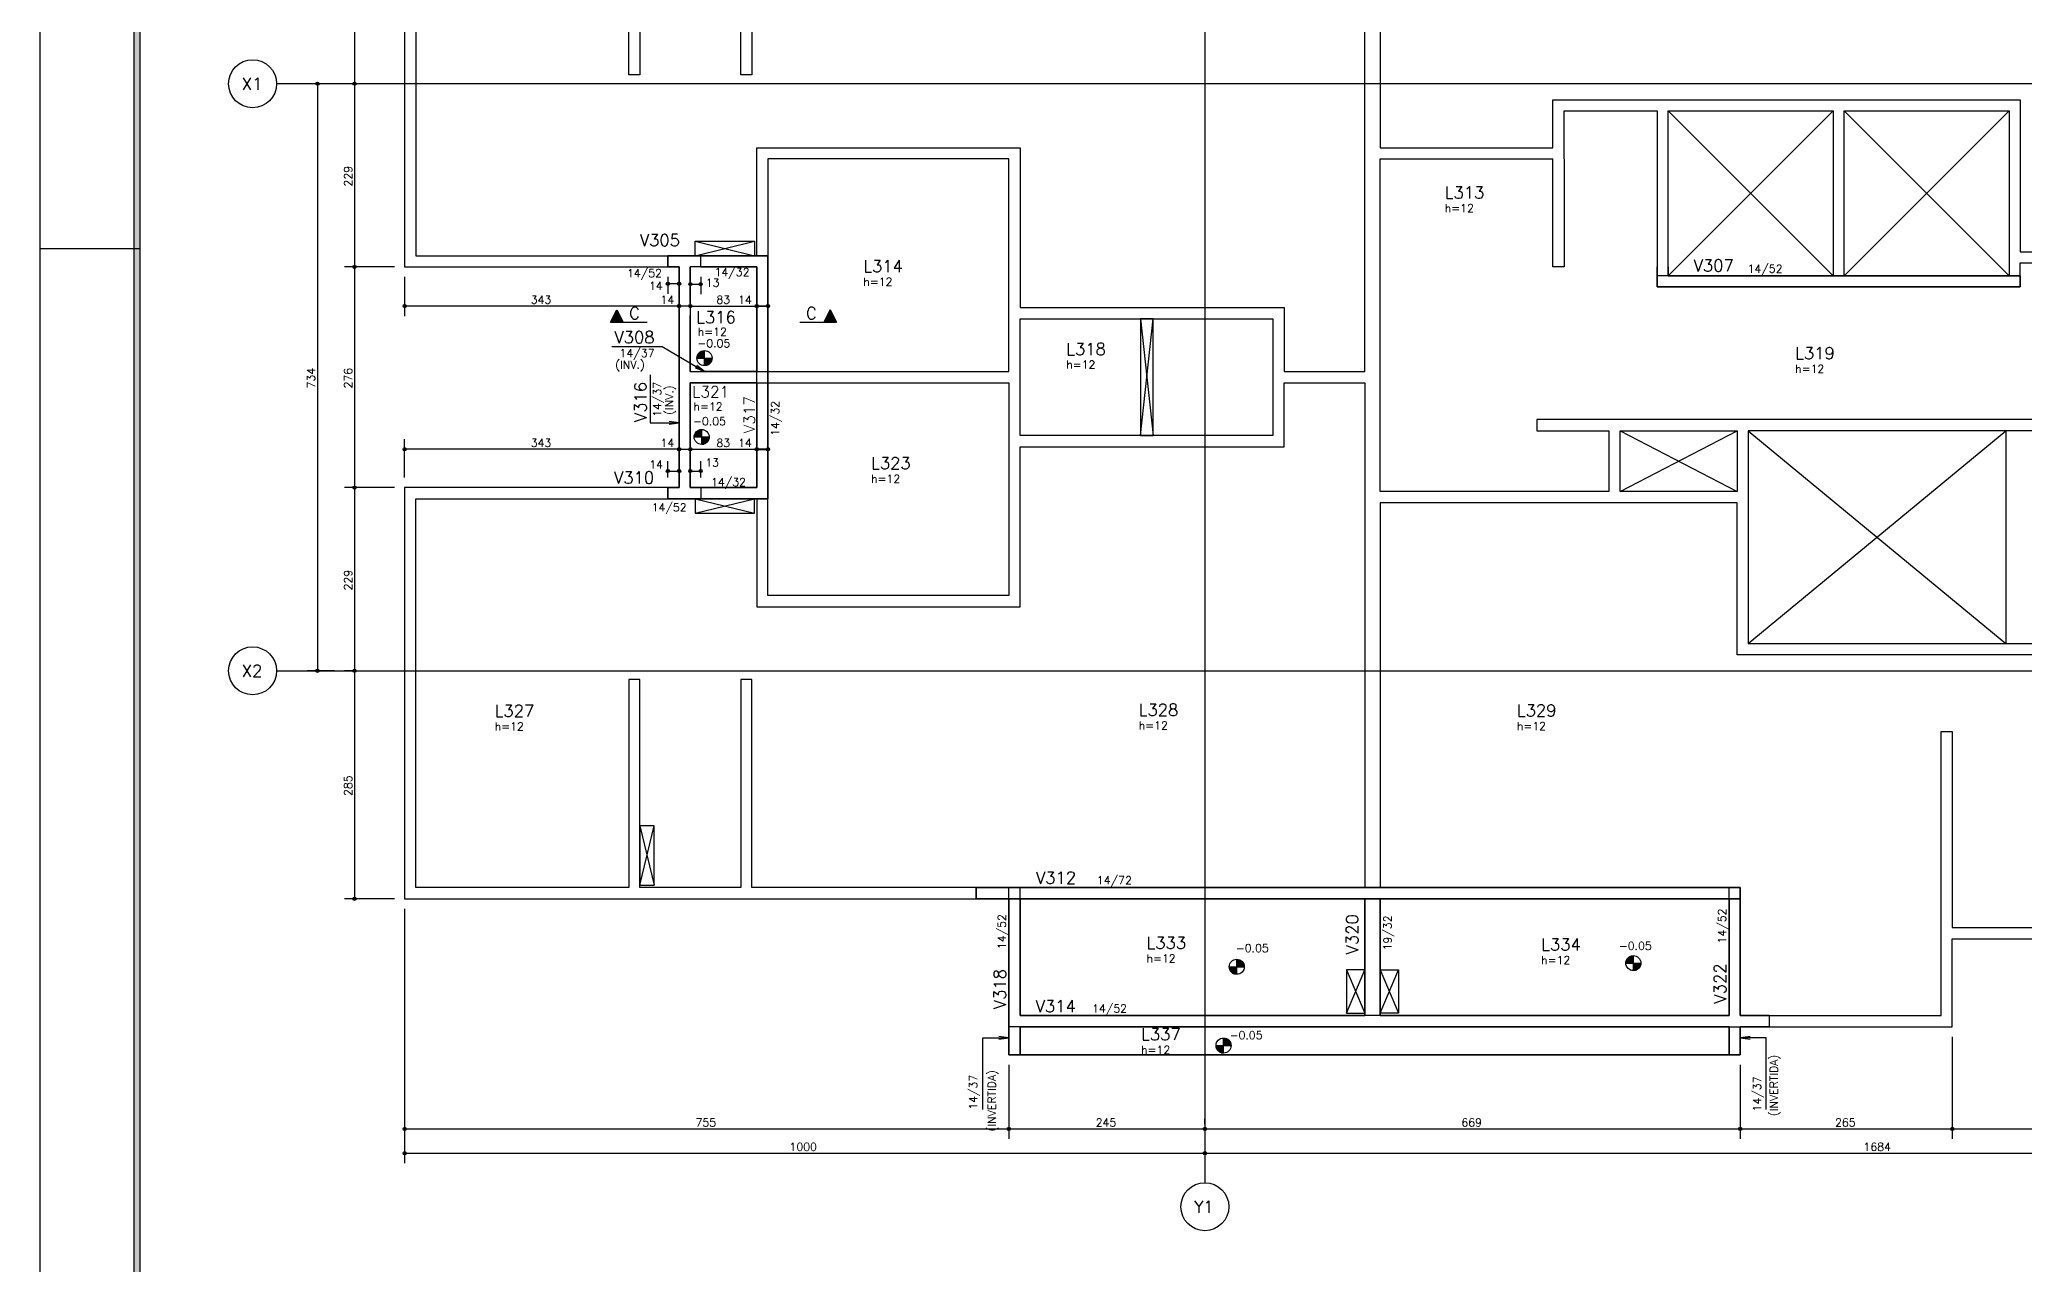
# Model space of a CAD drawing. Extents: x 187 to 6132, y -1204 to 3001.
# Drawn here: x 187 to 2667, y 496 to 2027 of the extents above; entities that cross this region are included whole.
import ezdxf

# ---------------------------------------------------------------- set-up
doc = ezdxf.new("R2010")
doc.units = 0
doc.header["$LTSCALE"] = 100
doc.header["$MEASUREMENT"] = 0
doc.linetypes.add('ESTILO_TQS_0001', pattern=[0.85, 0.7, -0.15])
doc.linetypes.add('ESTILO_TQS_0002', pattern=[0.3, 0.2, -0.1])
doc.layers.get('0').update_dxf_attribs({"color": 245, "linetype": 'CONTINUOUS'})
for name, color, linetype in [('01', 7, 'CONTINUOUS'), ('10', 7, 'CONTINUOUS'), ('100', 7, 'CONTINUOUS'), ('104', 7, 'CONTINUOUS'), ('11', 7, 'CONTINUOUS'), ('13', 7, 'CONTINUOUS'), ('18', 4, 'CONTINUOUS'), ('19', 5, 'CONTINUOUS'), ('201', 7, 'ESTILO_TQS_0001'), ('210', 7, 'ESTILO_TQS_0002'), ('221', 102, 'CONTINUOUS'), ('223', 6, 'CONTINUOUS'), ('224', 7, 'CONTINUOUS'), ('8', 7, 'CONTINUOUS')]:
    doc.layers.add(name, color=color, linetype=linetype)
doc.styles.get("Standard").update_dxf_attribs({"font": 'ROMANS.SHX'})

msp = doc.modelspace()

# ---------------------------------------------------------------- linework, layer by layer
for p, q in [((186.530458, 1765.709975), (311.530458, 1765.709975)), ((1014.418688, 1637.423151), (1017.305496, 1637.423151)), ((1017.305532, 1619.128697), (1017.305532, 1637.878697)), ((1017.305532, 1619.128697), (1017.305532, 1637.878697)), ((1007.930532, 1628.503697), (1026.680532, 1628.503697)), ((1007.953465, 1629.098298), (1017.305496, 1629.098298)), ((1008.006242, 1629.692935), (1017.305496, 1629.692935)), ((1008.101764, 1630.287572), (1017.305496, 1630.287572)), ((1008.237234, 1630.882209), (1017.305496, 1630.882209)), ((1008.414438, 1631.47681), (1017.305496, 1631.47681)), ((1008.635917, 1632.071482), (1017.305496, 1632.071482)), ((1008.905211, 1632.666083), (1017.305496, 1632.666083)), ((1009.227076, 1633.26072), (1017.305496, 1633.26072)), ((1009.608093, 1633.855357), (1017.305496, 1633.855357)), ((1010.057631, 1634.449994), (1017.305496, 1634.449994)), ((1010.589352, 1635.044595), (1017.305496, 1635.044595)), ((1011.224857, 1635.639276), (1017.305496, 1635.639276)), ((1012.001303, 1636.233877), (1017.305496, 1636.233877)), ((1012.994149, 1636.828514), (1017.305496, 1636.828514)), ((1017.305532, 1619.128697), (1017.305532, 1628.503697)), ((1017.305532, 1628.503697), (1026.680532, 1628.503697)), ((1017.305532, 1627.90906), (1026.66052, 1627.90906)), ((1017.305532, 1627.314424), (1026.604786, 1627.314424)), ((1017.305532, 1626.719787), (1026.509228, 1626.719787)), ((1017.305532, 1626.12515), (1026.373794, 1626.12515)), ((1017.305532, 1625.530549), (1026.19659, 1625.530549)), ((1017.305532, 1624.935912), (1025.975111, 1624.935912)), ((1017.305532, 1624.341275), (1025.705817, 1624.341275)), ((1017.305532, 1623.746639), (1025.383952, 1623.746639)), ((1017.305532, 1623.152002), (1025.002935, 1623.152002)), ((1017.305532, 1622.557356), (1024.553433, 1622.557356)), ((1017.305532, 1621.962719), (1024.021676, 1621.962719)), ((1017.305532, 1621.368127), (1023.386171, 1621.368127)), ((1017.305532, 1620.773481), (1022.609725, 1620.773481)), ((1017.305532, 1620.178845), (1021.616879, 1620.178845)), ((1017.305532, 1619.584208), (1020.192376, 1619.584208)), ((1017.760611, 1619.139749), (1017.305532, 1619.128697)), ((1018.44032, 1619.19763), (1017.760611, 1619.139749)), ((1019.115478, 1619.305071), (1018.44032, 1619.19763)), ((1020.179369, 1619.584208), (1019.115478, 1619.305071)), ((1021.607123, 1620.178845), (1020.179369, 1619.584208)), ((1022.603404, 1620.773481), (1021.607123, 1620.178845)), ((1023.380148, 1621.368127), (1022.603404, 1620.773481)), ((1024.016572, 1621.962719), (1023.380148, 1621.368127)), ((1024.546737, 1622.557356), (1024.016572, 1621.962719)), ((1024.997893, 1623.152002), (1024.546737, 1622.557356)), ((1025.383952, 1623.746639), (1024.997893, 1623.152002)), ((1025.705817, 1624.341275), (1025.383952, 1623.746639)), ((1025.975111, 1624.935912), (1025.705817, 1624.341275)), ((1026.19659, 1625.530549), (1025.975111, 1624.935912)), ((1026.373794, 1626.12515), (1026.19659, 1625.530549)), ((1026.509228, 1626.719787), (1026.373794, 1626.12515)), ((1026.604786, 1627.314424), (1026.509228, 1626.719787)), ((1026.66052, 1627.90906), (1026.604786, 1627.314424)), ((1026.680532, 1628.503697), (1026.66052, 1627.90906)), ((1008.467095, 1537.719723), (1013.771289, 1537.719723)), ((1009.459942, 1538.31436), (1013.771289, 1538.31436)), ((1010.884481, 1538.908996), (1013.771289, 1538.908996)), ((1013.771324, 1520.614543), (1013.771324, 1539.364543)), ((1013.771324, 1520.614543), (1013.771324, 1539.364543)), ((1004.396324, 1529.989543), (1023.146324, 1529.989543)), ((1004.419257, 1530.584144), (1013.771289, 1530.584144)), ((1004.472034, 1531.178781), (1013.771289, 1531.178781)), ((1004.567557, 1531.773417), (1013.771289, 1531.773417)), ((1004.703026, 1532.368054), (1013.771289, 1532.368054)), ((1004.880231, 1532.962655), (1013.771289, 1532.962655)), ((1005.10171, 1533.557328), (1013.771289, 1533.557328)), ((1005.371003, 1534.151929), (1013.771289, 1534.151929)), ((1005.692868, 1534.746566), (1013.771289, 1534.746566)), ((1006.073885, 1535.341203), (1013.771289, 1535.341203)), ((1006.523423, 1535.935839), (1013.771289, 1535.935839)), ((1007.055145, 1536.53044), (1013.771289, 1536.53044)), ((1007.690649, 1537.125122), (1013.771289, 1537.125122)), ((1013.771324, 1520.614543), (1013.771324, 1529.989543)), ((1013.771324, 1529.989543), (1023.146324, 1529.989543)), ((1013.771324, 1529.394906), (1023.126312, 1529.394906)), ((1013.771324, 1528.800269), (1023.070579, 1528.800269)), ((1013.771324, 1528.205632), (1022.975021, 1528.205632)), ((1013.771324, 1527.610996), (1022.839587, 1527.610996)), ((1013.771324, 1527.016395), (1022.662382, 1527.016395)), ((1013.771324, 1526.421758), (1022.440903, 1526.421758)), ((1013.771324, 1525.827121), (1022.17161, 1525.827121)), ((1013.771324, 1525.232484), (1021.849745, 1525.232484)), ((1013.771324, 1524.637847), (1021.468728, 1524.637847)), ((1013.771324, 1524.043202), (1021.019225, 1524.043202)), ((1013.771324, 1523.448565), (1020.487468, 1523.448565)), ((1013.771324, 1522.853973), (1019.851964, 1522.853973)), ((1013.771324, 1522.259327), (1019.075518, 1522.259327)), ((1013.771324, 1521.66469), (1018.082671, 1521.66469)), ((1013.771324, 1521.070053), (1016.658168, 1521.070053)), ((1014.226404, 1520.625595), (1013.771324, 1520.614543)), ((1014.906113, 1520.683476), (1014.226404, 1520.625595)), ((1015.581271, 1520.790917), (1014.906113, 1520.683476)), ((1016.645161, 1521.070053), (1015.581271, 1520.790917)), ((1018.072916, 1521.66469), (1016.645161, 1521.070053)), ((1019.069196, 1522.259327), (1018.072916, 1521.66469)), ((1019.84594, 1522.853973), (1019.069196, 1522.259327)), ((1020.482365, 1523.448565), (1019.84594, 1522.853973)), ((1021.01253, 1524.043202), (1020.482365, 1523.448565)), ((1021.463686, 1524.637847), (1021.01253, 1524.043202)), ((1021.849745, 1525.232484), (1021.463686, 1524.637847)), ((1022.17161, 1525.827121), (1021.849745, 1525.232484)), ((1022.440903, 1526.421758), (1022.17161, 1525.827121)), ((1022.662382, 1527.016395), (1022.440903, 1526.421758)), ((1022.839587, 1527.610996), (1022.662382, 1527.016395)), ((1022.975021, 1528.205632), (1022.839587, 1527.610996)), ((1023.070579, 1528.800269), (1022.975021, 1528.205632)), ((1023.126312, 1529.394906), (1023.070579, 1528.800269)), ((1023.146324, 1529.989543), (1023.126312, 1529.394906)), ((1682.452387, 858.155328), (1682.452387, 876.905328)), ((1682.452387, 858.155328), (1682.452387, 876.905328)), ((1682.452387, 876.449817), (1685.339231, 876.449817)), ((1682.452387, 875.855181), (1686.763734, 875.855181)), ((1682.452387, 875.260544), (1687.756581, 875.260544)), ((1682.452387, 874.665898), (1688.533027, 874.665898)), ((1682.452387, 874.071306), (1689.168531, 874.071306)), ((1682.452387, 873.476669), (1689.700288, 873.476669)), ((1682.452387, 872.882023), (1690.149791, 872.882023)), ((1682.452387, 872.287387), (1690.530807, 872.287387)), ((1682.452387, 871.69275), (1690.852672, 871.69275)), ((1682.452387, 871.098113), (1691.121966, 871.098113)), ((1682.452387, 870.503476), (1691.343445, 870.503476)), ((1682.452387, 869.908875), (1691.52065, 869.908875)), ((1682.452387, 869.314238), (1691.656083, 869.314238)), ((1682.452387, 868.719602), (1691.751642, 868.719602)), ((1682.452387, 868.124965), (1691.807375, 868.124965)), ((2168.648599, 872.184699), (2187.398599, 872.184699)), ((2168.668611, 872.779335), (2178.023599, 872.779335)), ((2168.724345, 873.373972), (2178.023599, 873.373972)), ((2168.819903, 873.968609), (2178.023599, 873.968609)), ((2168.955336, 874.563246), (2178.023599, 874.563246)), ((2169.132541, 875.157847), (2178.023599, 875.157847)), ((2169.35402, 875.752484), (2178.023599, 875.752484)), ((2169.623314, 876.34712), (2178.023599, 876.34712)), ((2169.945179, 876.941757), (2178.023599, 876.941757)), ((2170.326196, 877.536394), (2178.023599, 877.536394)), ((2170.775698, 878.13104), (2178.023599, 878.13104)), ((2171.307455, 878.725677), (2178.023599, 878.725677)), ((2171.94296, 879.320269), (2178.023599, 879.320269)), ((2172.719406, 879.914914), (2178.023599, 879.914914)), ((2173.712252, 880.509551), (2178.023599, 880.509551)), ((2175.136755, 881.104188), (2178.023599, 881.104188)), ((2178.023599, 862.809699), (2178.023599, 881.559699)), ((2178.023599, 862.809699), (2178.023599, 881.559699)), ((2178.023635, 871.590098), (2187.375666, 871.590098)), ((2178.023635, 870.995461), (2187.322889, 870.995461)), ((2178.023635, 870.400824), (2187.227367, 870.400824)), ((2178.023635, 869.806187), (2187.091897, 869.806187)), ((2178.023635, 869.211586), (2186.914693, 869.211586)), ((2178.023635, 868.616914), (2186.693214, 868.616914)), ((1673.077387, 867.530328), (1691.827387, 867.530328)), ((1673.10032, 866.935727), (1682.452351, 866.935727)), ((1673.153097, 866.34109), (1682.452351, 866.34109)), ((1673.248619, 865.746453), (1682.452351, 865.746453)), ((1673.384089, 865.151817), (1682.452351, 865.151817)), ((1673.561293, 864.557216), (1682.452351, 864.557216)), ((1673.782772, 863.962543), (1682.452351, 863.962543)), ((1674.052066, 863.367942), (1682.452351, 863.367942)), ((1674.373931, 862.773305), (1682.452351, 862.773305)), ((1674.754948, 862.178668), (1682.452351, 862.178668)), ((1675.204486, 861.584032), (1682.452351, 861.584032)), ((1675.736207, 860.989431), (1682.452351, 860.989431)), ((1676.371712, 860.394749), (1682.452351, 860.394749)), ((1677.148158, 859.800148), (1682.452351, 859.800148)), ((1678.141004, 859.205511), (1682.452351, 859.205511)), ((1679.565544, 858.610874), (1682.452351, 858.610874)), ((2178.023635, 868.022313), (2186.42392, 868.022313)), ((2178.023635, 867.427676), (2186.102055, 867.427676)), ((2178.023635, 866.833039), (2185.721038, 866.833039)), ((2178.023635, 866.238402), (2185.2715, 866.238402)), ((2178.023635, 865.643801), (2184.739779, 865.643801)), ((2178.023635, 865.04912), (2184.104274, 865.04912)), ((2178.023635, 864.454519), (2183.327828, 864.454519)), ((2178.023635, 863.859882), (2182.334982, 863.859882)), ((2178.023635, 863.265245), (2180.910443, 863.265245)), ((1656.562469, 769.109592), (1675.312469, 769.109592)), ((1665.937469, 759.734592), (1665.937469, 778.484592)), ((1665.937469, 759.734592), (1665.937469, 778.484592)), ((1665.937469, 778.029082), (1668.824313, 778.029082)), ((1665.937469, 777.434445), (1670.248816, 777.434445)), ((1665.937469, 776.839808), (1671.241662, 776.839808)), ((1665.937469, 776.245162), (1672.018108, 776.245162)), ((1665.937469, 775.65057), (1672.653613, 775.65057)), ((1665.937469, 775.055933), (1673.18537, 775.055933)), ((1665.937469, 774.461288), (1673.634872, 774.461288)), ((1665.937469, 773.866651), (1674.015889, 773.866651)), ((1665.937469, 773.272014), (1674.337754, 773.272014)), ((1665.937469, 772.677377), (1674.607048, 772.677377)), ((1665.937469, 772.08274), (1674.828527, 772.08274)), ((1665.937469, 771.488139), (1675.005731, 771.488139)), ((1665.937469, 770.893503), (1675.141165, 770.893503)), ((1665.937469, 770.298866), (1675.236723, 770.298866)), ((1665.937469, 769.704229), (1675.292457, 769.704229)), ((1656.585402, 768.514991), (1665.937433, 768.514991)), ((1656.638179, 767.920354), (1665.937433, 767.920354)), ((1656.733701, 767.325718), (1665.937433, 767.325718)), ((1656.869171, 766.731081), (1665.937433, 766.731081)), ((1657.046375, 766.13648), (1665.937433, 766.13648)), ((1657.267854, 765.541807), (1665.937433, 765.541807)), ((1657.537148, 764.947206), (1665.937433, 764.947206)), ((1657.859013, 764.352569), (1665.937433, 764.352569)), ((1658.24003, 763.757932), (1665.937433, 763.757932)), ((1658.689568, 763.163296), (1665.937433, 763.163296)), ((1659.221289, 762.568695), (1665.937433, 762.568695)), ((1659.856794, 761.974013), (1665.937433, 761.974013)), ((1660.63324, 761.379412), (1665.937433, 761.379412)), ((1661.626086, 760.784775), (1665.937433, 760.784775)), ((1663.050625, 760.190139), (1665.937433, 760.190139))]:
    msp.add_line(p, q)
for points in [[(186.530458, -1204.290025), (6131.530458, -1204.290025), (6131.530458, 3000.709975), (186.530458, 3000.709975), (186.530458, -1204.290025)], [(6081.530458, -1154.290025), (6081.530458, -1161.290025), (304.530458, -1161.290025), (304.530458, 2957.709975), (6081.530458, 2957.709975), (6081.530458, 2950.709975), (311.530458, 2950.709975), (311.530458, -1154.290025), (6081.530458, -1154.290025)], [(311.530458, -1154.290025), (6081.530458, -1154.290025), (6081.530458, 2950.709975), (311.530458, 2950.709975), (311.530458, -1154.290025)]]:
    msp.add_lwpolyline(points)
for centre in [(1017.305532, 1628.503697), (1013.771324, 1529.989543), (1682.452387, 867.530328), (2178.023599, 872.184699), (1665.937469, 769.109592)]:
    msp.add_circle(centre, 9.375)
for points in [[(311.530458, 2950.709975), (304.530458, -1161.290025), (304.530458, 2957.709975)], [(311.530458, 2950.709975), (311.530458, -1154.290025), (304.530458, -1161.290025)]]:
    msp.add_solid(points)
at = {"layer": '01'}
for p, q in [((2091.595874, 1937.626464), (2207.595874, 1937.626464)), ((2091.595874, 1877.626464), (2091.595874, 1937.626464)), ((2207.595874, 1937.626464), (2207.595874, 1717.626)), ((2221.595874, 1731.626464), (2221.595874, 1937.626464)), ((2221.595874, 1937.626464), (2427.595874, 1937.626464)), ((2427.595874, 1937.626464), (2427.595874, 1731.626464)), ((2441.595874, 1731.626464), (2441.595874, 1937.626464)), ((2441.595874, 1937.626464), (2647.595874, 1937.626464)), ((2647.595874, 1937.626464), (2647.595874, 1731.626464)), ((1861.595874, 1877.626464), (2077.595874, 1877.626464)), ((1861.595874, 1756.626464), (1861.595874, 1877.626464)), ((2077.595874, 1742.626464), (2077.595874, 1877.626464)), ((2091.595874, 1877.626464), (2091.595874, 1742.626464)), ((1012.595874, 1742.626464), (999.596006, 1742.626464)), ((1861.595874, 1461.626464), (1861.595874, 1756.626464)), ((2091.595874, 1742.626464), (2077.595874, 1742.626464)), ((2207.595874, 1717.626464), (2207.595874, 1742.626464)), ((2221.595874, 1742.626464), (2221.595874, 1731.626464)), ((2661.595874, 1717.626464), (2661.595874, 1747.626464)), ((2661.595874, 1747.626464), (3107.595874, 1747.626464)), ((2221.595874, 1731.626464), (2207.595874, 1731.626464)), ((2207.595874, 1717.626464), (2221.595874, 1717.626464)), ((2221.595874, 1717.626464), (2207.595874, 1717.626464)), ((2221.595874, 1731.626464), (2427.595874, 1731.626464)), ((2221.595874, 1731.626464), (2661.595874, 1731.626464)), ((2661.595874, 1717.626464), (2221.595874, 1717.626464)), ((2427.595874, 1717.626464), (2441.595874, 1717.626464)), ((2441.595874, 1731.626464), (2647.595874, 1731.626464)), ((2647.595874, 1717.626464), (2661.595874, 1717.626464)), ((2661.595874, 1731.626464), (2661.595874, 1717.626464)), ((1096.595874, 1597.626464), (1096.595874, 1611.626464)), ((2891.595874, 1551.626464), (2057.595874, 1551.626464)), ((2057.595874, 1551.626464), (2057.595874, 1537.626464)), ((2307.595874, 1537.626464), (2307.595874, 1461.626464)), ((2643.595874, 1537.626464), (2643.595874, 1411.626464)), ((2071.595874, 1461.626464), (1861.595874, 1461.626464)), ((2147.595874, 1461.626464), (2071.595874, 1461.626464)), ((2643.595874, 1411.626464), (2643.595874, 1271.626464)), ((1411.595874, 792.626), (1397.596, 792.626)), ((2297.596, 792.626), (2311.596, 792.626))]:
    msp.add_line(p, q, dxfattribs=at)
for points in [[(3571.595874, 2451.626464), (2657.595874, 2451.626464), (2657.595874, 2416.626464), (2392.595874, 2416.626464), (2392.595874, 2306.626464), (2075.595874, 2306.626464), (2075.595874, 2416.626464), (1861.595874, 2416.626464), (1861.595874, 2451.626464), (1397.595874, 2451.626464), (1397.595874, 2256.626464), (642.595874, 2256.626464), (642.595874, 1742.626464), (985.59588, 1742.626464), (985.59588, 1466.626464), (642.595874, 1466.626464), (642.595874, 952.626464), (1397.595874, 952.626464), (1397.595874, 757.626464), (2311.595874, 757.626464), (2311.595874, 792.626464), (2576.595874, 792.626464), (2576.595874, 902.626464), (2893.595874, 902.626464)], [(1861.595874, 2292.626464), (1861.595874, 1891.626464), (2077.595874, 1891.626464), (2077.595874, 1951.626464), (2661.595874, 1951.626464), (2661.595874, 1761.626464), (3107.595874, 1761.626464), (3107.595874, 2242.626464), (2657.595874, 2242.626464), (2657.595874, 2402.626464), (2406.595874, 2402.626464), (2406.595874, 2047.626464), (2392.595874, 2047.626464), (2392.595874, 2292.626464), (1861.595874, 2292.626464)], [(936.595874, 1982.626464), (922.595874, 1982.626464), (922.595874, 2242.626464), (656.595874, 2242.626464), (656.595874, 1756.626464), (1082.595874, 1756.626464), (1082.595874, 1891.626464), (1411.595874, 1891.626464), (1411.595874, 1691.626464), (1741.595874, 1691.626464), (1741.595874, 1611.626464), (1842.595874, 1611.626464), (1842.595874, 2242.626464), (1076.595874, 2242.626464), (1076.595874, 1982.626464), (1062.595874, 1982.626464), (1062.595874, 2242.626464), (936.595874, 2242.626464), (936.595874, 1982.626464)], [(1096.595874, 1877.626464), (1096.595874, 1611.626464), (1397.595874, 1611.626464), (1397.595874, 1877.626464), (1096.595874, 1877.626464)], [(992.596006, 1756.626), (971.596, 1756.626)], [(971.596, 1756.626), (971.596, 1742.626)], [(971.596, 1742.626), (985.596006, 1742.626)], [(985.596006, 1742.626), (985.596006, 1604.626)], [(1096.596, 1756.626), (992.596006, 1756.626)], [(1012.595874, 1742.626), (1082.596, 1742.626)], [(1082.596, 1742.626), (1082.596, 1611.626)], [(1096.596, 1604.626), (1096.596, 1756.626)], [(2661.596, 1731.626), (2207.595874, 1731.626)], [(2207.595874, 1731.626), (2207.595874, 1717.626)], [(2207.595874, 1717.626), (2661.596, 1717.626)], [(2661.596, 1731.626), (2661.596, 1717.626)], [(1727.595874, 1531.626464), (1411.595874, 1531.626464), (1411.595874, 1677.626464), (1727.595874, 1677.626464), (1727.595874, 1531.626464)], [(936.595874, 1226.626464), (922.595874, 1226.626464), (922.595874, 966.626464), (656.595874, 966.626464), (656.595874, 1452.626464), (1082.595874, 1452.626464), (1082.595874, 1317.626464), (1411.595874, 1317.626464), (1411.595874, 1517.626464), (1741.595874, 1517.626464), (1741.595874, 1597.626464), (1842.595874, 1597.626464), (1842.595874, 966.626464), (1076.595874, 966.626464), (1076.595874, 1226.626464), (1062.595874, 1226.626464), (1062.595874, 966.626464), (936.595874, 966.626464), (936.595874, 1226.626464)], [(985.596006, 1604.626), (985.596006, 1466.626)], [(1082.596, 1597.626), (1082.596, 1611.626)], [(1082.596, 1597.626), (1082.596, 1466.626)], [(1096.595874, 1331.626464), (1096.595874, 1597.626464), (1397.595874, 1597.626464), (1397.595874, 1331.626464), (1096.595874, 1331.626464)], [(1096.596, 1452.626), (1096.596, 1604.626)], [(2057.595882, 1537.626464), (2147.595874, 1537.626464), (2147.595874, 1461.626464)], [(2161.595874, 1537.626464), (2307.595874, 1537.626464), (2307.595874, 1461.626464), (2161.595874, 1461.626464), (2161.595874, 1537.626464)], [(2321.595874, 1537.626464), (2321.595874, 1271.626464), (2877.595874, 1271.626464), (2877.595874, 1537.626464), (2321.595874, 1537.626464)], [(985.596006, 1466.626), (971.596, 1466.626)], [(971.596, 1466.626), (971.596, 1452.626)], [(1082.596, 1466.626), (999.596006, 1466.626)], [(971.596, 1452.626), (992.596006, 1452.626)], [(992.596006, 1452.626), (1096.596, 1452.626)], [(3107.595874, 916.626464), (3107.595874, 1317.626464), (2891.595874, 1317.626464), (2891.595874, 1257.626464), (2307.595874, 1257.626464), (2307.595874, 1447.626464), (1861.595874, 1447.626464), (1861.595874, 966.626464), (2311.595874, 966.626464), (2311.595874, 806.626464), (2562.595874, 806.626464), (2562.595874, 1161.626464), (2576.595874, 1161.626464), (2576.595874, 916.626464), (3107.595874, 916.626464)], [(1404.596, 966.626), (1356.596, 966.626)], [(1356.596, 966.626), (1356.596, 952.626)], [(1356.596, 952.626), (1397.596, 952.626)], [(1397.596, 952.626), (1397.596, 799.626)], [(1411.596, 952.626), (1397.596, 952.626)], [(1852.095874, 966.626), (1404.596, 966.626)], [(1411.596, 806.626), (1411.596, 952.626)], [(1411.596, 952.626), (1842.595874, 952.626)], [(1842.595874, 952.626), (1842.595874, 806.626)], [(1861.595874, 952.626), (1842.595874, 952.626)], [(2311.596, 966.626), (1852.095874, 966.626)], [(1861.595874, 952.626), (2297.596, 952.626)], [(1861.595874, 806.626), (1861.595874, 952.626)], [(2297.596, 952.626), (2297.596, 806.626)], [(2311.596, 952.626), (2297.596, 952.626)], [(2311.596, 806.626), (2311.596, 966.626)], [(1397.596, 799.626), (1397.596, 757.626)], [(1842.595874, 806.626), (1411.596, 806.626)], [(2297.596, 806.626), (1861.595874, 806.626)], [(2347.596, 806.626), (2311.596, 806.626)], [(2347.596, 806.626), (2347.596, 792.626)], [(1411.596, 792.626), (1852.095874, 792.626)], [(1852.095874, 792.626), (2297.596, 792.626)], [(2311.596, 792.626), (2347.596, 792.626)], [(2311.596, 757.626), (2311.596, 792.626)], [(1397.596, 757.626), (1411.596, 757.626)], [(2297.596, 757.626), (2311.596, 757.626)]]:
    msp.add_lwpolyline(points, dxfattribs=at)
at = {"layer": '100'}
for points in [[(1082.596, 1597.626464), (999.596006, 1597.626464), (999.596006, 1466.626464), (1082.596, 1466.626464), (1082.596, 1514.498188), (1096.595874, 1514.498188), (1096.595874, 1452.626464), (971.596, 1452.626464), (971.596, 1466.626929), (985.596006, 1466.626929), (985.596006, 1742.626464), (971.596, 1742.626464), (971.596, 1756.626464), (1096.596, 1756.626464), (1096.596126, 1693.595785), (1082.596126, 1693.595785), (1082.596, 1742.626464), (999.596006, 1742.626464), (999.596006, 1611.626464), (1082.596, 1611.626464), (1082.596, 1693.495785), (1096.595874, 1693.495785), (1096.595874, 1514.598188), (1082.596, 1514.598188), (1082.596, 1597.626464)], [(2661.596, 1731.626), (2207.595874, 1731.626), (2207.595874, 1717.626), (2661.596, 1717.626), (2661.596, 1731.626)], [(1397.596, 952.626), (1356.596, 952.626), (1356.596, 966.626), (1404.596, 966.626), (2311.596, 966.626), (2311.596, 952.626), (1397.596, 952.626)], [(2311.596, 952.626), (2311.596, 806.626), (2347.596, 806.626), (2347.596, 792.626), (2311.596, 792.626), (2311.596, 757.626), (2297.596, 757.626), (2297.596, 792.626), (1852.095874, 792.626), (1411.596, 792.626), (1411.596, 757.626), (1397.596, 757.626), (1397.596, 799.626), (1397.596, 952.626), (1411.596, 952.626), (1411.596, 806.626), (1842.595874, 806.626), (1842.595874, 952.626), (1861.595874, 952.626), (1861.595874, 806.626), (2297.596, 806.626), (2297.596, 952.626), (2311.596, 952.626)]]:
    msp.add_lwpolyline(points, dxfattribs=at)
at = {"layer": '104'}
for points in [[(999.595881, 1611.626464), (1082.595881, 1611.626464), (1082.595881, 1742.626464), (999.595881, 1742.626464), (999.595881, 1611.626464)], [(999.595881, 1597.626464), (1082.595881, 1597.626464), (1082.595881, 1466.626464), (999.595881, 1466.626464), (999.595881, 1597.626464)], [(1842.595874, 806.626464), (1411.595874, 806.626464), (1411.595874, 952.626464), (1842.595874, 952.626464), (1842.595874, 806.626464)], [(2297.595874, 952.626464), (1861.595874, 952.626464), (1861.595874, 806.626464), (2297.595874, 806.626464), (2297.595874, 952.626464)], [(1411.595874, 792.626464), (2297.595874, 792.626464), (2297.595874, 757.626464), (1411.595874, 757.626464), (1411.595874, 792.626464)]]:
    msp.add_lwpolyline(points, dxfattribs=at)
at = {"layer": '18'}
for p, q in [((1642.595874, 2611.626464), (1642.595874, 597.626464)), ((4486.595874, 1971.626464), (482.595874, 1971.626464)), ((482.595874, 1237.626464), (4486.595874, 1237.626464))]:
    msp.add_line(p, q, dxfattribs=at)
for centre in [(452.595874, 1971.626464), (452.595874, 1237.626464), (1642.595874, 567.626464)]:
    msp.add_circle(centre, 30, dxfattribs=at)
at = {"layer": '19'}
for p, q in [((2427.595874, 1731.626464), (2221.595874, 1937.626464)), ((2427.595874, 1937.626464), (2221.595874, 1731.626464)), ((2441.595874, 1937.626464), (2647.595874, 1731.626464)), ((2441.595874, 1731.626464), (2647.595874, 1937.626464)), ((2161.595874, 1537.626464), (2307.595874, 1461.626464)), ((2161.595874, 1461.626464), (2307.595874, 1537.626464)), ((2321.595874, 1537.626464), (2643.595874, 1271.626464)), ((2321.595874, 1271.626464), (2643.595874, 1537.626464))]:
    msp.add_line(p, q, dxfattribs=at)
at = {"layer": '201', "linetype": 'ESTILO_TQS_0001'}
for points in [[(999.596006, 1611.626), (999.596006, 1742.626)], [(999.596006, 1611.626), (999.596006, 1742.626)], [(1082.596, 1611.626), (999.596006, 1611.626)], [(1082.596, 1611.626), (999.596006, 1611.626)], [(999.596006, 1466.626), (999.596006, 1597.626)], [(999.596006, 1597.626), (1082.596, 1597.626)], [(999.596006, 1466.626), (999.596006, 1597.626)], [(999.596006, 1597.626), (1082.596, 1597.626)]]:
    msp.add_lwpolyline(points, dxfattribs=at)
at = {"layer": '201'}
for points in [[(1411.596, 757.626), (1411.596, 792.626)], [(2297.596, 792.626), (2297.596, 757.626)]]:
    msp.add_lwpolyline(points, dxfattribs=at)
at = {"layer": '210'}
for p, q in [((1012.595874, 1742.626464), (1012.595874, 1756.626464)), ((1082.595881, 1611.626464), (1096.595874, 1611.626464)), ((1082.595881, 1597.626464), (1096.595874, 1597.626464)), ((1012.59588, 1466.626464), (1012.59588, 1452.626464)), ((1397.595874, 952.626464), (1397.595874, 966.626)), ((1411.596, 952.626), (1411.596, 966.626)), ((2297.596, 952.626), (2297.596, 966.626464)), ((1861.595874, 806.626464), (1842.595874, 806.626464))]:
    msp.add_line(p, q, dxfattribs=at)
at = {"layer": '221', "color": 11, "linetype": 'Continuous'}
for p, q in [((579.90558, 2256.626464), (579.90558, 1971.626464)), ((617.595874, 1971.626464), (521.09899, 1971.626464)), ((533.59899, 1971.626464), (533.59899, 1237.626464)), ((630.095874, 1971.626464), (567.40558, 1971.626464)), ((630.095874, 1971.626464), (567.40558, 1971.626464)), ((579.90558, 1971.626464), (579.90558, 1742.626464)), ((630.095874, 1742.626464), (567.40558, 1742.626464)), ((630.095874, 1742.626464), (567.40558, 1742.626464)), ((579.90558, 1742.626464), (579.90558, 1466.626464)), ((642.595874, 1730.126464), (642.595874, 1681.095785)), ((971.596, 1730.126), (971.596, 1708.983989)), ((985.59588, 1721.483989), (971.596, 1721.483989)), ((985.59588, 1725.129562), (985.59588, 1708.983989)), ((999.596006, 1730.126464), (999.596006, 1708.536257)), ((999.596006, 1721.036257), (1012.595874, 1721.036257)), ((1012.595874, 1730.126), (1012.595874, 1708.536257)), ((1082.596037, 1712.277391), (1082.596037, 1681.095785)), ((985.596006, 1693.595785), (642.595874, 1693.595785)), ((985.596006, 1696.036257), (985.596006, 1681.095785)), ((985.596006, 1696.036257), (985.596006, 1681.095785)), ((999.596006, 1693.595785), (985.596006, 1693.595785)), ((999.596006, 1702.520122), (999.596006, 1681.095785)), ((999.596006, 1696.036257), (999.596006, 1681.095785)), ((999.596006, 1693.595785), (1082.596037, 1693.595785)), ((1082.596037, 1693.595785), (1096.595874, 1693.595785)), ((1096.595874, 1710.906499), (1096.595874, 1681.095785)), ((1082.596037, 1682.321738), (1082.596037, 1681.095785)), ((642.595874, 1479.126464), (642.595874, 1527.098188)), ((985.596006, 1514.598188), (642.595874, 1514.598188)), ((985.59588, 1525.865445), (985.59588, 1527.098188)), ((985.59588, 1514.598188), (999.596006, 1514.598188)), ((985.596006, 1515.365445), (985.596006, 1527.098188)), ((999.596006, 1514.598188), (1082.596, 1514.598188)), ((1082.596, 1525.348666), (1082.596, 1527.098188)), ((1082.596, 1525.348666), (1082.596, 1527.098188)), ((1082.596, 1514.598188), (1096.596, 1514.598188)), ((1096.596, 1516.126), (1096.596, 1502.098188)), ((971.596, 1479.126929), (971.596, 1499.850501)), ((985.596006, 1479.126929), (985.596006, 1499.850501)), ((999.596006, 1502.727446), (999.596006, 1502.098188)), ((999.596006, 1502.727446), (999.596006, 1502.098188)), ((999.596006, 1479.126464), (999.596006, 1499.850501)), ((1012.59588, 1479.126), (1012.59588, 1499.850501)), ((630.095874, 1466.626464), (567.40558, 1466.626464)), ((630.095874, 1466.626464), (567.40558, 1466.626464)), ((579.90558, 1466.626464), (579.90558, 1237.626464)), ((971.596, 1487.350501), (985.596006, 1487.350501)), ((999.596006, 1487.350501), (1012.59588, 1487.350501)), ((554.90558, 1237.626464), (521.09899, 1237.626464)), ((581.770172, 1237.626464), (567.40558, 1237.626464)), ((581.770172, 1237.626464), (567.40558, 1237.626464)), ((579.90558, 1237.626464), (579.90558, 952.626464)), ((630.095874, 952.626464), (567.40558, 952.626464)), ((642.595874, 940.126464), (642.595874, 652.381882)), ((642.595874, 940.126464), (642.595874, 621.951585)), ((2576.595874, 780.126464), (2576.595874, 652.381882)), ((2576.595874, 780.126464), (2576.595874, 652.381882)), ((1397.595874, 745.126464), (1397.595874, 652.381882)), ((1397.595874, 745.126464), (1397.595874, 652.381882)), ((2311.596, 745.126), (2311.596, 652.381882)), ((2311.596, 745.126), (2311.596, 652.381882)), ((1642.595874, 670.615244), (1642.595874, 677.381882)), ((1642.595874, 670.615244), (1642.595874, 677.381882)), ((642.595874, 664.881882), (1397.595874, 664.881882)), ((1397.595874, 664.881882), (1642.595874, 664.881882)), ((1642.595874, 664.881882), (2311.596, 664.881882)), ((1642.595874, 664.881882), (1642.595874, 621.951585)), ((1642.595874, 664.881882), (1642.595874, 621.951585)), ((2311.596, 664.881882), (2576.595874, 664.881882)), ((2576.595874, 664.881882), (2893.595874, 664.881882)), ((642.595874, 634.451585), (1642.595874, 634.451585)), ((1642.595874, 634.451585), (3326.595874, 634.451585))]:
    msp.add_line(p, q, dxfattribs=at)
for points in [[(901.37828, 1643.093663), (964.422647, 1643.093663), (1017.389565, 1611.626464), (1005.901593, 1616.553583), (1017.389565, 1611.626464), (1007.568268, 1619.359002)], [(949.350624, 1607.815582), (949.350624, 1547.688732), (985.596006, 1547.688732), (973.202945, 1546.057155), (985.596006, 1547.688732), (973.202945, 1549.32031)], [(1365.215613, 689.347867), (1365.215613, 778.626), (1397.596, 778.626), (1385.202939, 776.994423), (1397.596, 778.626), (1385.202939, 780.257577)], [(2343.976387, 689.347867), (2343.976387, 778.626), (2311.596, 778.626), (2323.989061, 780.257577), (2311.596, 778.626), (2323.989061, 776.994423)]]:
    msp.add_lwpolyline(points, dxfattribs=at)
for centre, radius in [((533.59899, 1971.626464), 2), ((533.59899, 1971.626464), 1), ((579.90558, 1971.626464), 2), ((579.90558, 1971.626464), 2), ((579.90558, 1971.626464), 1), ((579.90558, 1971.626464), 1), ((579.90558, 1742.626464), 2), ((579.90558, 1742.626464), 2), ((579.90558, 1742.626464), 1), ((579.90558, 1742.626464), 1), ((971.596, 1721.483989), 2), ((971.596, 1721.483989), 1), ((985.59588, 1721.483989), 2), ((985.59588, 1721.483989), 1), ((999.596006, 1721.036257), 2), ((999.596006, 1721.036257), 1), ((1012.595874, 1721.036257), 2), ((1012.595874, 1721.036257), 1), ((642.595874, 1693.595785), 2), ((642.595874, 1693.595785), 1), ((985.596006, 1693.595785), 2), ((985.596006, 1693.595785), 2), ((985.596006, 1693.595785), 1), ((985.596006, 1693.595785), 1), ((999.596006, 1693.595785), 2), ((999.596006, 1693.595785), 2), ((999.596006, 1693.595785), 1), ((999.596006, 1693.595785), 1), ((1082.596037, 1693.595785), 2), ((1082.596037, 1693.595785), 2), ((1082.596037, 1693.595785), 1), ((1082.596037, 1693.595785), 1), ((1096.595874, 1693.595785), 2), ((1096.595874, 1693.595785), 1), ((642.595874, 1514.598188), 2), ((642.595874, 1514.598188), 1), ((985.59588, 1514.598188), 2), ((985.596006, 1514.598188), 2), ((985.59588, 1514.598188), 1), ((985.596006, 1514.598188), 1), ((999.596006, 1514.598188), 2), ((999.596006, 1514.598188), 2), ((999.596006, 1514.598188), 1), ((999.596006, 1514.598188), 1), ((1082.596, 1514.598188), 2), ((1082.596, 1514.598188), 2), ((1082.596, 1514.598188), 1), ((1082.596, 1514.598188), 1), ((1096.596, 1514.598188), 2), ((1096.596, 1514.598188), 1), ((971.596, 1487.350501), 2), ((971.596, 1487.350501), 1), ((985.596006, 1487.350501), 2), ((985.596006, 1487.350501), 1), ((999.596006, 1487.350501), 2), ((999.596006, 1487.350501), 1), ((1012.59588, 1487.350501), 2), ((1012.59588, 1487.350501), 1), ((579.90558, 1466.626464), 2), ((579.90558, 1466.626464), 2), ((579.90558, 1466.626464), 1), ((579.90558, 1466.626464), 1), ((533.59899, 1237.626464), 2), ((533.59899, 1237.626464), 1), ((579.90558, 1237.626464), 2), ((579.90558, 1237.626464), 2), ((579.90558, 1237.626464), 1), ((579.90558, 1237.626464), 1), ((579.90558, 952.626464), 2), ((579.90558, 952.626464), 1), ((642.595874, 664.881882), 2), ((642.595874, 664.881882), 1), ((1397.595874, 664.881882), 2), ((1397.595874, 664.881882), 2), ((1397.595874, 664.881882), 1), ((1397.595874, 664.881882), 1), ((1642.595874, 664.881882), 2), ((1642.595874, 664.881882), 2), ((1642.595874, 664.881882), 1), ((1642.595874, 664.881882), 1), ((2311.596, 664.881882), 2), ((2311.596, 664.881882), 2), ((2311.596, 664.881882), 1), ((2311.596, 664.881882), 1), ((2576.595874, 664.881882), 2), ((2576.595874, 664.881882), 2), ((2576.595874, 664.881882), 1), ((2576.595874, 664.881882), 1), ((642.595874, 634.451585), 2), ((642.595874, 634.451585), 1), ((1642.595874, 634.451585), 2), ((1642.595874, 634.451585), 2), ((1642.595874, 634.451585), 1), ((1642.595874, 634.451585), 1)]:
    msp.add_circle(centre, radius, dxfattribs=at)
at = {"layer": '223'}
for p, q in [((1005.595874, 1774.626464), (1079.595874, 1756.626464)), ((1005.595874, 1756.626464), (1079.595874, 1774.626464)), ((1562.091588, 1531.626464), (1578.091589, 1677.626464)), ((1562.091588, 1677.626464), (1578.091589, 1531.626464)), ((1005.595874, 1434.626464), (1079.595874, 1452.626464)), ((1005.595874, 1452.626464), (1079.595874, 1434.626464)), ((936.601635, 1043.626464), (954.601635, 969.626464)), ((936.601635, 969.626464), (954.601635, 1043.626464)), ((1819.595874, 863.626464), (1842.595874, 809.626464)), ((1819.595874, 809.626464), (1842.595874, 863.626464)), ((1861.595874, 809.626464), (1884.595874, 863.626464)), ((1861.595874, 863.626464), (1884.595874, 809.626464))]:
    msp.add_line(p, q, dxfattribs=at)
for points in [[(1005.595874, 1774.626464), (1079.595874, 1774.626464), (1079.595874, 1756.626464), (1005.595874, 1756.626464), (1005.595874, 1774.626464)], [(1562.091588, 1531.626464), (1578.091589, 1531.626464), (1578.091589, 1677.626464), (1562.091588, 1677.626464), (1562.091588, 1531.626464)], [(1005.595874, 1434.626464), (1079.595874, 1434.626464), (1079.595874, 1452.626464), (1005.595874, 1452.626464), (1005.595874, 1434.626464)], [(936.601635, 969.626464), (954.601635, 969.626464), (954.601635, 1043.626464), (936.601635, 1043.626464), (936.601635, 969.626464)], [(1819.595874, 809.626464), (1842.595874, 809.626464), (1842.595874, 863.626464), (1819.595874, 863.626464), (1819.595874, 809.626464)], [(1884.595874, 809.626464), (1861.595874, 809.626464), (1861.595874, 863.626464), (1884.595874, 863.626464), (1884.595874, 809.626464)]]:
    msp.add_lwpolyline(points, dxfattribs=at)
at = {"layer": '224'}
for p, q in [((899.997575, 1673.325872), (907.775673, 1688.882072)), ((900.103361, 1673.391049), (907.775673, 1688.735748)), ((906.652238, 1686.488821), (908.899101, 1686.488821)), ((907.250544, 1687.685449), (908.300809, 1687.685449)), ((907.775673, 1688.882072), (915.521181, 1673.391049)), ((907.775673, 1688.735708), (915.44802, 1673.391085)), ((1166.67058, 1673.391049), (1174.416089, 1688.882072)), ((1166.743742, 1673.391085), (1174.416089, 1688.735708)), ((1173.292661, 1686.488821), (1175.539524, 1686.488821)), ((1173.890953, 1687.685449), (1174.941218, 1687.685449)), ((1174.416089, 1688.882072), (1182.194187, 1673.325872)), ((1174.416089, 1688.735748), (1182.088401, 1673.391049)), ((899.997575, 1673.325872), (945.595888, 1673.325872)), ((900.103361, 1673.391085), (945.595888, 1673.391085)), ((900.669096, 1674.522499), (914.882299, 1674.522499)), ((901.267445, 1675.719122), (914.283972, 1675.719122)), ((901.865763, 1676.915749), (913.685644, 1676.915749)), ((902.464078, 1678.112372), (913.087318, 1678.112372)), ((903.062454, 1679.309035), (912.488969, 1679.309035)), ((903.660763, 1680.505658), (911.890656, 1680.505658)), ((904.255464, 1681.695197), (911.292385, 1681.702212)), ((904.857351, 1682.898908), (910.694039, 1682.898908)), ((905.455624, 1684.095535), (910.095729, 1684.095535)), ((906.053916, 1685.292158), (909.497421, 1685.292158)), ((1136.595874, 1673.391085), (1182.088401, 1673.391085)), ((1136.595874, 1673.325872), (1182.194187, 1673.325872)), ((1167.309463, 1674.522499), (1181.522666, 1674.522499)), ((1167.907789, 1675.719122), (1180.924317, 1675.719122)), ((1168.506118, 1676.915749), (1180.325999, 1676.915749)), ((1169.104444, 1678.112372), (1179.727684, 1678.112372)), ((1169.702793, 1679.309035), (1179.129308, 1679.309035)), ((1170.301106, 1680.505658), (1178.530999, 1680.505658)), ((1170.899377, 1681.702212), (1177.936298, 1681.695197)), ((1171.497723, 1682.898908), (1177.334411, 1682.898908)), ((1172.096033, 1684.095535), (1176.736137, 1684.095535)), ((1172.694341, 1685.292158), (1176.137846, 1685.292158))]:
    msp.add_line(p, q, dxfattribs=at)
for points in [[(900.103379, 1673.391085), (907.775673, 1688.735708), (915.44802, 1673.391085), (900.103379, 1673.391085)], [(1182.088383, 1673.391085), (1174.416089, 1688.735708), (1166.743742, 1673.391085), (1182.088383, 1673.391085)]]:
    msp.add_lwpolyline(points, dxfattribs=at)

# ---------------------------------------------------------------- texts
for p in [(1008.396425, 1641.994417), (1002.985555, 1544.607795), (1681.261241, 885.927213), (1673.530709, 777.093846)]:
    msp.add_text('-0.05', height=10).set_placement(p)
msp.add_text('-0.05', height=10, rotation=360).set_placement((2159.871752, 888.751044))
at = {"layer": '10', "linetype": 'Continuous'}
for s, height, p in [('L313', 15, (1942.318757, 1828.00991)), ('L314', 15, (1215.722472, 1736.046719)), ('L316', 15, (1006.836531, 1672.046325)), ('L318', 15, (1469.338371, 1632.405606)), ('L319', 15, (2380.272365, 1627.194689)), ('L321', 14, (1001.988346, 1579.360485)), ('L323', 15, (1225.476929, 1489.746663)), ('L327', 15, (755.087073, 1180.119879)), ('L328', 15, (1559.92656, 1181.293896)), ('L329', 15, (2032.482802, 1180.519163)), ('L333', 15, (1569.682063, 889.986297)), ('L334', 15, (2062.848695, 888.006603)), ('L337', 15, (1562.871831, 775.705515))]:
    msp.add_text(s, height=height, dxfattribs=at).set_placement(p)
at = {"layer": '11', "linetype": 'Continuous'}
for s, rotation, p in [('14/52', 360, (920.424975, 1729.773685)), ('14/32', 360, (1029.881075, 1731.071254)), ('14/37', 360, (911.128458, 1629.840238)), ('(INV.)', 360, (905.776873, 1615.314507)), ('14/37', 90, (963.280484, 1555.022559)), ('(INV.)', 90, (978.128447, 1557.549872)), ('14/32', 90, (1110.506284, 1531.290213)), ('14/72', 360, (1507.652048, 970.704071)), ('14/52', 90, (1393.846, 889.626)), ('19/32', 90, (1875.89222, 888.021311)), ('14/52', 90, (2293.846, 896.626)), ('14/52', 360, (1501.596, 810.376)), ('14/37', 90, (1358.177016, 688.817589)), ('14/37', 90, (2337.576988, 686.716097))]:
    msp.add_text(s, height=10, rotation=rotation, dxfattribs=at).set_placement(p)
for s, p in [('14/52', (2320.765506, 1735.376)), ('14/32', (1025.463546, 1468.510935)), ('14/52', (951.261935, 1436.993593))]:
    msp.add_text(s, height=10, dxfattribs=at).set_placement(p)
at = {"layer": '11'}
for p in [(2358.448775, 680.840656), (1381.215719, 661.708445)]:
    msp.add_text('(INVERTIDA)', height=10, rotation=90, dxfattribs=at).set_placement(p)
at = {"layer": '13', "linetype": 'Continuous'}
for p in [(1942.318757, 1811.00991), (1215.722472, 1719.046719), (1008.803107, 1656.496426), (1469.338371, 1615.405606), (2380.272365, 1610.194689), (1003.546799, 1563.008787), (1225.476929, 1472.746663), (755.087073, 1163.119879), (1559.92656, 1164.293896), (2032.482802, 1163.519163), (1569.682063, 872.986297), (2062.848695, 871.006603), (1562.871831, 758.705515)]:
    msp.add_text('h=12', height=10, dxfattribs=at).set_placement(p)
at = {"layer": '18'}
for s, p in [('X1', (439.080011, 1964.127814)), ('X2', (439.080011, 1230.127814)), ('Y1', (1629.080011, 560.125114))]:
    msp.add_text(s, height=15, dxfattribs=at).set_placement(p)
at = {"layer": '221', "color": 11, "linetype": 'Continuous'}
for s, p in [('229', (576.90558, 1843.126464)), ('734', (530.59899, 1590.626464)), ('276', (576.90558, 1590.626464)), ('229', (576.90558, 1338.126464)), ('285', (576.90558, 1081.126464))]:
    msp.add_text(s, height=10, rotation=90, dxfattribs=at).set_placement(p)
for s, p in [('14', (947.927559, 1713.946915)), ('13', (1018.846549, 1717.868973)), ('343', (800.09594, 1696.595785)), ('14', (962.262676, 1696.595785)), ('83', (1032.096022, 1696.595785)), ('14', (1059.262707, 1696.595785)), ('343', (800.09594, 1517.598188)), ('14', (962.26255, 1517.598188)), ('83', (1032.096003, 1517.598188)), ('14', (1059.26267, 1517.598188)), ('14', (948.26267, 1490.350501)), ('13', (1018.303502, 1492.986807)), ('755', (1006.095874, 667.881882)), ('245', (1506.095874, 667.881882)), ('669', (1963.095937, 667.881882)), ('265', (2430.095937, 667.881882)), ('1000', (1123.595874, 637.451585)), ('1684', (2465.595874, 637.451585))]:
    msp.add_text(s, height=10, dxfattribs=at).set_placement(p)
at = {"layer": '224'}
for p in [(923.095888, 1677.206299), (1144.095874, 1677.206299)]:
    msp.add_text('C', height=15, dxfattribs=at).set_placement(p)
at = {"layer": '8', "linetype": 'Continuous'}
for s, p in [('V305', (936.506179, 1768.558272)), ('V307', (2253.378794, 1736.830305)), ('V312', (1431.525696, 971.452851))]:
    msp.add_text(s, height=15, dxfattribs=at).set_placement(p)
for s, height, rotation, p in [('V308', 15, 360, (904.743974, 1647.094721)), ('V316', 15, 90, (944.697473, 1548.641782)), ('V317', 14, 90, (1080.253352, 1534.501678)), ('V310', 15, 360, (904.244076, 1471.612522)), ('V320', 15, 90, (1834.205492, 883.111061)), ('V322', 15, 90, (2293.846, 821.626)), ('V318', 15, 90, (1393.846, 814.626)), ('V314', 15, 360, (1431.134067, 810.808197))]:
    msp.add_text(s, height=height, rotation=rotation, dxfattribs=at).set_placement(p)

doc.saveas('drawing.dxf')
